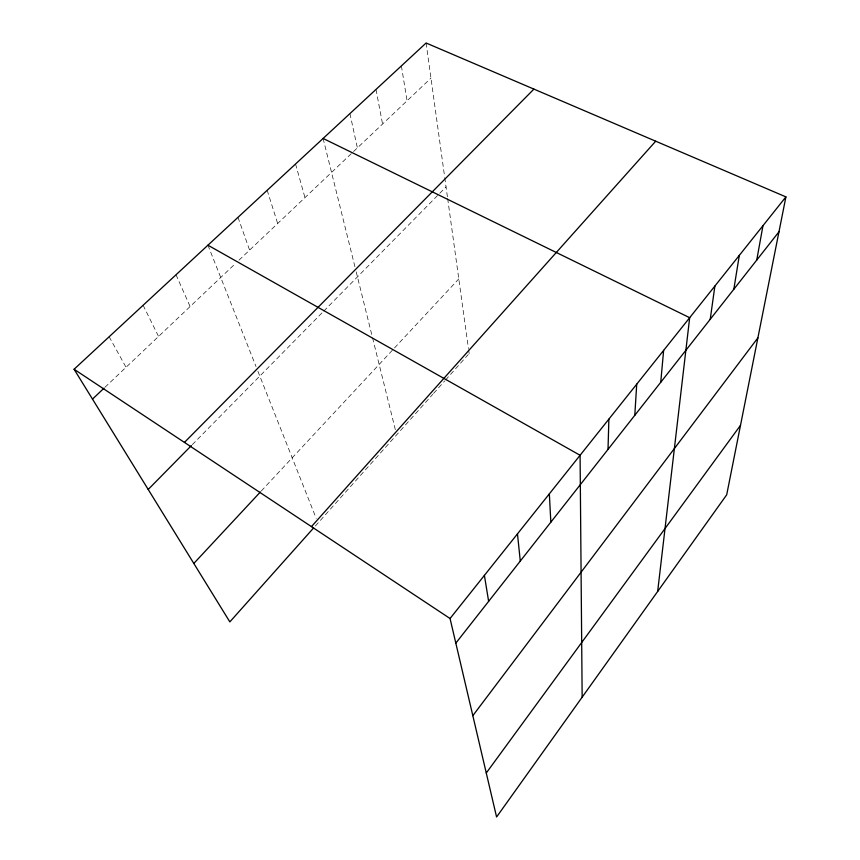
<?xml version="1.0" encoding="UTF-8"?>
<svg xmlns="http://www.w3.org/2000/svg" width="860" height="860" viewBox="0 0 860 860"><rect width="100%" height="100%" fill="white"/><g stroke="black" fill="none" stroke-linecap="round" stroke-linejoin="round"><path stroke-width="0.64" stroke-dasharray="4.3 3.22" d="M315.373 525.987L432.72 394.375M433.59 393.396L444.695 380.948M445.555 379.991L468.248 354.535M261.289 490.995L458.788 278.919M192.317 444.642L322.812 312.072M323.747 311.127L446.039 186.9M104.952 387.29L235.167 263.805M239.016 260.15L352.6 152.435M353.557 151.521L430.967 78.12M109.156 336.754L126.033 367.295M143.115 305.279L158.562 336.454M176.031 274.77L190.114 306.536M207.937 245.197L256.033 366.553M257.925 371.316L316.179 518.322M237.983 217.344L249.604 250.109M267.18 190.286L277.673 223.493M295.539 164.002L304.967 197.606M323.113 138.449L354.933 266.75M356.19 271.825L372.262 336.625M372.573 337.873L395.363 429.796M349.923 113.606L357.384 147.899M376.003 89.429L382.56 124.023M401.383 65.908L407.07 100.77M426.098 43L444.566 176.3M444.749 177.622L447.479 197.295M447.662 198.585L468.442 348.547M468.614 349.794L469.13 353.546"/><path stroke-width="1.29" d="M608.02 449.404L608.88 419.121M634.798 415.305L636.722 384.183M660.738 382.291L663.63 350.396M657.663 591.454L689.677 317.706L323.113 138.449M710.22 319.307L714.886 286.058M733.827 289.25L739.31 255.399M756.746 260.085L762.971 225.696M785.911 196.886L726.7 494.79L496.585 817L450.049 618.512L74.089 369.252L426.098 43L785.911 196.886L450.049 618.512M486.276 773L740.503 425.334M472.828 715.67L757.886 337.873M455.821 643.13L778.977 231.781M311.449 526.621L655.707 141.201M313.588 527.976L229.846 621.887L74.089 369.252M193.822 563.45L260.397 491.963M148.2 489.458L191.382 445.598M184.438 442.416L533.909 89.107M92.493 399.104L103.995 388.204M207.937 245.197L580.081 455.273L582.155 697.18M484.395 575.394L488.641 601.355M517.473 533.866L520.289 561.064M549.346 493.855L550.841 522.181"/></g></svg>
